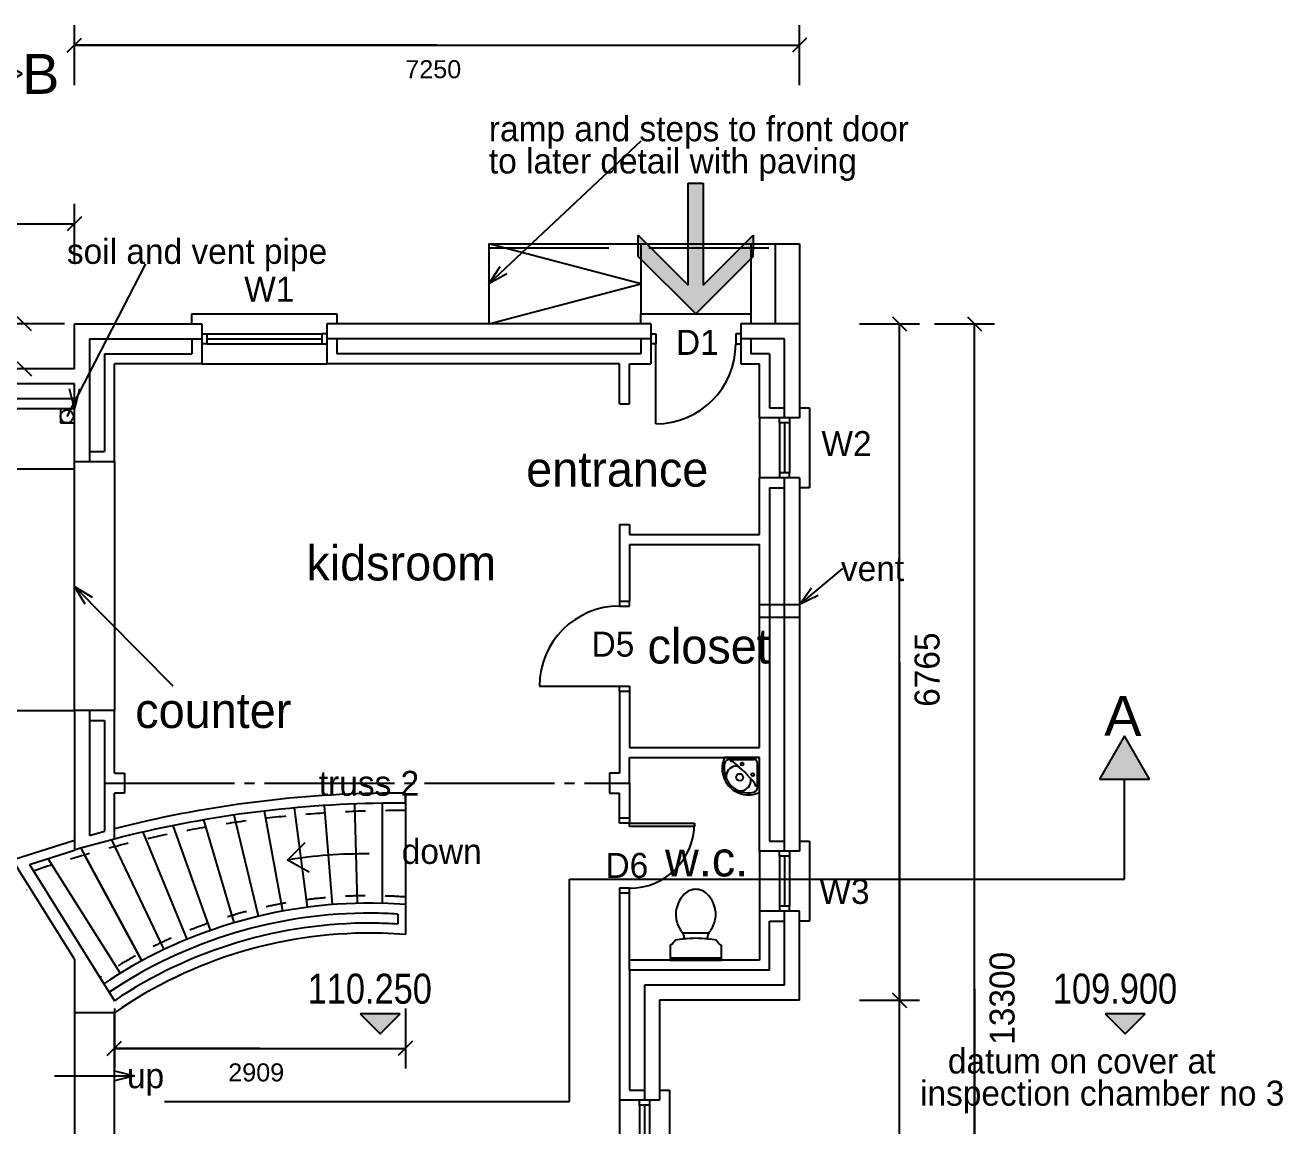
# Model space of a CAD drawing. Header units: millimetres. Extents: x -18572 to 19206, y -8076 to 11578.
# Drawn here: x 860 to 13435, y 570 to 11578 of the extents above; entities that cross this region are included whole.
import ezdxf

# ---------------------------------------------------------------- set-up
doc = ezdxf.new("R2010")
doc.units = ezdxf.units.MM
for name, pattern in [('BORDER', [16, 13, -1, 1, -1]), ('DASHDOT', [16, 12, -4]), ('DOT', [16, 4, -4, 4, -4]), ('HIDDEN', [16, 2, -2, 2, -2, 2, -2, 2, -2])]:
    doc.linetypes.add(name, pattern=pattern)
for name, color, linetype, true_color in [('00_-_ELEVATIONS', 7, 'Continuous', 0xffffff), ('1', 7, 'Continuous', 0xffffff), ('NEW_GF', 7, 'Continuous', 0xffffff), ('NEW_LGF', 7, 'Continuous', 0xffffff)]:
    doc.layers.add(name, color=color, linetype=linetype, true_color=true_color)
doc.layers.add('Dimensions', color=7, linetype='Continuous')
doc.layers.add('Text', color=7, linetype='Continuous')
doc.styles.add('ARIAL', font='ARIAL.TTF', dxfattribs={"height": 0.2})
doc.styles.add('ARIALN', font='ARIALN.TTF', dxfattribs={"height": 0.2})

# ---------------------------------------------------------------- blocks, each defined once
blk = doc.blocks.new('7AE7B406')
at = {"layer": '00_-_ELEVATIONS', "linetype": 'HIDDEN', "ltscale": 100}
blk.add_hatch(color=15, dxfattribs=at).paths.add_polyline_path([(781, 200), (1181, 200), (981, 0)])
at = {"layer": '00_-_ELEVATIONS', "color": 2, "linetype": 'Continuous', "ltscale": 100}
for p, q in [((781, 200), (981, 0)), ((1181, 200), (781, 200)), ((981, 0), (1181, 200))]:
    blk.add_line(p, q, dxfattribs=at)
at = {"layer": '00_-_ELEVATIONS', "color": 15, "linetype": 'HIDDEN', "ltscale": 100, "style": 'ARIALN'}
blk.add_text('110.250', height=300, rotation=359.9494, dxfattribs=at).set_placement((257, 301))
blk = doc.blocks.new('0655C5DF')
at = {"layer": 'NEW_LGF', "color": 9, "linetype": 'Continuous', "ltscale": 100}
for s, p in [('W1', (6926, 14136)), ('D1', (11243, 13604)), ('W2', (12697, 12591)), ('D5', (10399, 10586)), ('D4', (96, 9531)), ('D6', (10538, 8373)), ('W3', (12677, 8113)), ('D2', (1585, 6506)), ('D7', (3363, 5607)), ('W4', (11328, 5538)), ('W16', (3190, 2893)), ('W5', (11277, 2357)), ('W6', (9686, 127)), ('W7', (6177, 109))]:
    blk.add_text(s, height=250, dxfattribs=at).set_placement(p)
blk = doc.blocks.new('7E369FEB')
at = {"layer": 'NEW_GF', "color": 2, "linetype": 'Continuous', "ltscale": 100}
for p, q in [((0, 400), (0, 500)), ((0, 500), (1450, 500)), ((1450, 500), (1450, 400)), ((100, 300), (150, 300)), ((150, 300), (150, 200)), ((1350, 300), (1300, 300)), ((1300, 300), (1300, 200)), ((150, 200), (100, 200)), ((150, 250), (1300, 250)), ((1300, 200), (1350, 200)), ((100, 0), (1350, 0))]:
    blk.add_line(p, q, dxfattribs=at)
at = {"layer": 'NEW_GF', "color": 1, "linetype": 'Continuous', "ltscale": 100}
for p, q in [((150, 300), (1300, 300)), ((150, 200), (1300, 200))]:
    blk.add_line(p, q, dxfattribs=at)
blk = doc.blocks.new('7C2EE803')
at = {"layer": 'NEW_GF', "color": 2, "linetype": 'Continuous', "ltscale": 100}
for p, q in [((0, 1000), (0, 1100)), ((0, 1100), (1100, 1100)), ((1100, 1100), (1100, 1000)), ((100, 900), (150, 900)), ((150, 900), (150, 800)), ((1000, 900), (950, 900)), ((950, 900), (950, 800)), ((150, 800), (100, 800)), ((950, 800), (1000, 800))]:
    blk.add_line(p, q, dxfattribs=at)
at = {"layer": 'NEW_GF', "color": 4, "linetype": 'Continuous', "ltscale": 100}
blk.add_line((150, 0), (150, 800), dxfattribs=at)
at = {"layer": 'NEW_GF', "color": 2, "linetype": 'Continuous', "ltscale": 100}
blk.add_arc((150, 800), 800, 270, 0, dxfattribs=at)
blk.add_arc((150, 800), 800, 270, 0, dxfattribs=at)
blk = doc.blocks.new('054EFEA0')
at = {"layer": 'NEW_GF', "color": 9, "linetype": 'BORDER', "ltscale": 100}
for p, q in [((0, 4396), (5250, 4396)), ((0, 0), (5250, 0))]:
    blk.add_line(p, q, dxfattribs=at)
blk = doc.blocks.new('3F1EC493')
at = {"layer": 'NEW_GF', "color": 2, "linetype": 'Continuous', "ltscale": 100}
for p, q in [((400, 1100), (500, 1100)), ((500, 1100), (500, 0)), ((0, 1000), (0, 100)), ((200, 950), (200, 1000)), ((300, 950), (200, 950)), ((250, 950), (250, 150)), ((300, 1000), (300, 950)), ((300, 150), (200, 150)), ((200, 150), (200, 100)), ((300, 100), (300, 150)), ((500, 0), (400, 0))]:
    blk.add_line(p, q, dxfattribs=at)
at = {"layer": 'NEW_GF', "color": 1, "linetype": 'Continuous', "ltscale": 100}
for p, q in [((200, 950), (200, 150)), ((300, 950), (300, 150))]:
    blk.add_line(p, q, dxfattribs=at)
blk = doc.blocks.new('BE2061C4')
at = {"layer": 'NEW_GF', "color": 2, "linetype": 'Continuous', "ltscale": 100}
for p, q in [((0, 600), (0, 0)), ((2400, 0), (2400, 600)), ((0, 0), (4200, 0))]:
    blk.add_line(p, q, dxfattribs=at)
blk = doc.blocks.new('BFBE11B0')
at = {"layer": 'NEW_GF', "color": 2, "linetype": 'Continuous', "ltscale": 100}
for p, q in [((0, 0), (0, 2491)), ((400, 2491), (400, 0))]:
    blk.add_line(p, q, dxfattribs=at)
blk = doc.blocks.new('C8006167')
at = {"layer": 'NEW_GF', "color": 2, "linetype": 'Continuous', "ltscale": 100}
for p, q in [((14085, 15300), (14085, 15900)), ((7725, 15700), (14085, 15700)), ((10905, 15700), (14085, 15700)), ((13985, 14700), (13385, 14700)), ((21935, 14700), (22535, 14700)), ((22335, 7935), (22335, 14700)), ((22335, 11318), (22335, 14700)), ((22685, 14700), (23285, 14700)), ((23085, 1400), (23085, 14700)), ((23085, 8050), (23085, 14700)), ((13985, 14250), (13385, 14250)), ((22335, 11318), (22335, 7935)), ((23085, 8050), (23085, 1400)), ((21935, 7935), (22535, 7935)), ((21935, 7935), (22535, 7935)), ((22335, 1400), (22335, 7935)), ((22335, 4668), (22335, 7935))]:
    blk.add_line(p, q, dxfattribs=at)
at = {"layer": 'NEW_GF', "color": 4, "linetype": 'Continuous', "ltscale": 100}
for p, q in [((14156, 15771), (14014, 15629)), ((13656, 14629), (13514, 14771)), ((22264, 14771), (22406, 14629)), ((23014, 14771), (23156, 14629)), ((13514, 14321), (13656, 14179)), ((22264, 8006), (22406, 7864)), ((22406, 7864), (22264, 8006))]:
    blk.add_line(p, q, dxfattribs=at)
at = {"layer": 'NEW_GF', "color": 3, "linetype": 'Continuous', "ltscale": 100}
for s, p in [('6765', (22735, 10870)), ('13300', (23485, 7490))]:
    blk.add_text(s, height=250, rotation=90, dxfattribs=at).set_placement(p)
blk = doc.blocks.new('ANGLO2')
at = {"layer": 'NEW_GF', "color": 1, "linetype": 'Continuous', "ltscale": 100}
for p, q in [((1, 286), (0, 263)), ((0, 263), (1, 240)), ((4, 309), (1, 286)), ((9, 331), (4, 309)), ((16, 353), (9, 331)), ((24, 374), (16, 353)), ((374, 374), (24, 374)), ((74, 354), (314, 354)), ((354, 74), (354, 314)), ((374, 24), (374, 374)), ((1, 240), (4, 217)), ((4, 217), (9, 195)), ((9, 195), (16, 173)), ((16, 173), (25, 152)), ((25, 152), (35, 132)), ((35, 132), (48, 112)), ((48, 112), (62, 94)), ((62, 94), (77, 77)), ((77, 77), (94, 62)), ((94, 62), (112, 48)), ((112, 48), (132, 35)), ((132, 35), (152, 25)), ((152, 25), (173, 16)), ((173, 16), (195, 9)), ((195, 9), (217, 4)), ((217, 4), (240, 1)), ((240, 1), (263, 0)), ((263, 0), (286, 1)), ((286, 1), (309, 4)), ((309, 4), (331, 9)), ((331, 9), (353, 16)), ((353, 16), (374, 24))]:
    blk.add_line(p, q, dxfattribs=at)
for centre, radius in [((201, 307), 15), ((176, 176), 35), ((307, 201), 15)]:
    blk.add_circle(centre, radius, dxfattribs=at)
for centre, radius, start, end in [((264, 264), 244, 167.9472, 282.0555), ((264, 264), 244, 167.9472, 282.0555), ((74, 304), 50, 90, 167.9538), ((74, 304), 50, 90, 167.9538), ((146, 181), 107, 95.951, 187.3592), ((146, 181), 107, 95.951, 187.3592), ((89, 295), 40, 51.1547, 100.6711), ((89, 295), 40, 51.1547, 100.6711), ((-770, -770), 1408, 38.8646, 51.1373), ((-770, -770), 1408, 38.8646, 51.1373), ((140, 238), 50, 47.9117, 95.962), ((140, 238), 50, 47.9117, 95.962), ((201, 307), 15, 0, 0), ((314, 314), 40, 0, 90), ((314, 314), 40, 0, 90), ((176, 176), 35, 0, 0), ((181, 146), 107, 262.6408, 354.0636), ((181, 146), 107, 262.6408, 354.0636), ((238, 140), 50, 354.0379, 42.0882), ((238, 140), 50, 354.0379, 42.0882), ((307, 201), 15, 0, 0), ((304, 74), 50, 282.0462, 0), ((304, 74), 50, 282.0462, 0), ((295, 89), 40, 349.329, 38.9102), ((295, 89), 40, 349.329, 38.9102)]:
    blk.add_arc(centre, radius, start, end, dxfattribs=at)
blk = doc.blocks.new('A5B7D9DA')
at = {"layer": 'NEW_GF', "linetype": 'Continuous', "ltscale": 100}
blk.add_hatch(color=8, dxfattribs=at).paths.add_polyline_path([(500, 287), (500, 1306), (650, 1306), (650, 287), (1150, 787), (1150, 575), (575, 0), (0, 575), (0, 787)])
at = {"layer": 'NEW_GF', "color": 2, "linetype": 'Continuous', "ltscale": 100}
for p, q in [((500, 287), (500, 1306)), ((500, 1306), (650, 1306)), ((650, 1306), (650, 287)), ((0, 575), (0, 787)), ((0, 787), (500, 287)), ((650, 287), (1150, 787)), ((1150, 787), (1150, 700)), ((575, 0), (0, 575)), ((1150, 575), (575, 0))]:
    blk.add_line(p, q, dxfattribs=at)
blk = doc.blocks.new('15230a2t')
at = {"layer": 'NEW_GF', "color": 1, "linetype": 'Continuous', "ltscale": 100}
for p, q in [((117, 631), (105, 614)), ((131, 649), (117, 631)), ((146, 665), (131, 649)), ((156, 673), (146, 665)), ((168, 682), (156, 673)), ((181, 691), (168, 682)), ((197, 698), (181, 691)), ((211, 703), (197, 698)), ((227, 707), (211, 703)), ((241, 709), (227, 707)), ((257, 710), (241, 709)), ((273, 709), (257, 710)), ((289, 707), (273, 709)), ((304, 703), (289, 707)), ((319, 698), (304, 703)), ((332, 692), (319, 698)), ((345, 684), (332, 692)), ((358, 674), (345, 684)), ((370, 663), (358, 674)), ((385, 648), (370, 663)), ((398, 631), (385, 648)), ((411, 613), (398, 631)), ((62, 506), (59, 492)), ((64, 519), (62, 506)), ((70, 539), (64, 519)), ((77, 559), (70, 539)), ((85, 578), (77, 559)), ((94, 597), (85, 578)), ((105, 614), (94, 597)), ((421, 597), (411, 613)), ((430, 578), (421, 597)), ((439, 559), (430, 578)), ((445, 539), (439, 559)), ((451, 519), (445, 539)), ((453, 507), (451, 519)), ((456, 492), (453, 507)), ((59, 492), (58, 478)), ((58, 478), (58, 465)), ((58, 465), (58, 452)), ((58, 452), (59, 437)), ((59, 437), (60, 424)), ((60, 424), (62, 410)), ((62, 410), (66, 394)), ((66, 394), (71, 376)), ((439, 362), (445, 378)), ((445, 378), (449, 393)), ((449, 393), (453, 410)), ((453, 410), (455, 424)), ((455, 424), (457, 438)), ((457, 480), (456, 492)), ((457, 466), (457, 480)), ((457, 452), (457, 466)), ((457, 438), (457, 452)), ((71, 376), (76, 361)), ((76, 361), (83, 345)), ((83, 345), (91, 329)), ((91, 329), (99, 314)), ((99, 314), (109, 298)), ((109, 298), (119, 285)), ((119, 285), (126, 275)), ((126, 275), (131, 264)), ((387, 270), (128, 270)), ((131, 264), (135, 252)), ((135, 252), (137, 242)), ((378, 241), (381, 254)), ((381, 254), (384, 265)), ((384, 265), (390, 276)), ((390, 276), (396, 285)), ((396, 285), (407, 300)), ((407, 300), (416, 314)), ((416, 314), (424, 329)), ((424, 329), (432, 344)), ((432, 344), (439, 362)), ((1, 150), (0, 148)), ((0, 148), (0, 147)), ((0, 147), (0, 5)), ((3, 151), (1, 150)), ((14, 157), (3, 151)), ((25, 165), (14, 157)), ((33, 174), (25, 165)), ((41, 185), (33, 174)), ((47, 197), (41, 185)), ((49, 200), (47, 199)), ((47, 199), (47, 197)), ((50, 200), (49, 200)), ((118, 211), (50, 200)), ((138, 213), (118, 211)), ((137, 242), (138, 230)), ((138, 230), (138, 213)), ((378, 229), (378, 241)), ((378, 213), (378, 229)), ((423, 207), (378, 213)), ((465, 200), (423, 207)), ((466, 200), (465, 200)), ((467, 199), (466, 200)), ((468, 197), (467, 199)), ((474, 185), (468, 197)), ((482, 174), (474, 185)), ((490, 165), (482, 174)), ((500, 157), (490, 165)), ((513, 151), (500, 157)), ((514, 150), (513, 151)), ((515, 149), (514, 150)), ((515, 146), (515, 149)), ((515, 5), (515, 146)), ((0, 5), (0, 5)), ((0, 5), (0, 4)), ((0, 4), (0, 4)), ((0, 4), (0, 3)), ((0, 3), (0, 3)), ((0, 3), (1, 3)), ((1, 3), (1, 2)), ((1, 2), (1, 2)), ((1, 2), (1, 1)), ((1, 1), (2, 1)), ((2, 1), (2, 1)), ((2, 1), (3, 1)), ((3, 1), (3, 0)), ((3, 0), (3, 0)), ((3, 0), (4, 0)), ((4, 0), (4, 0)), ((4, 0), (5, 0)), ((5, 0), (5, 0)), ((5, 0), (510, 0)), ((506, 20), (8, 20)), ((510, 0), (510, 0)), ((510, 0), (511, 0)), ((511, 0), (511, 0)), ((511, 0), (512, 0)), ((512, 0), (512, 1)), ((512, 1), (513, 1)), ((512, 0), (512, 0)), ((513, 1), (513, 1)), ((513, 1), (514, 1)), ((514, 2), (514, 3)), ((514, 3), (515, 3)), ((514, 1), (514, 2)), ((514, 2), (514, 2)), ((515, 4), (515, 5)), ((515, 5), (515, 5)), ((515, 3), (515, 4)), ((515, 4), (515, 4)), ((515, 3), (515, 3))]:
    blk.add_line(p, q, dxfattribs=at)
blk.add_arc((258, -879), 1099, 83.7323, 96.2677, dxfattribs=at)
blk.add_arc((258, -879), 1099, 83.7323, 96.2677, dxfattribs=at)
blk = doc.blocks.new('2257FD49')
at = {"layer": '00_-_ELEVATIONS', "linetype": 'Continuous', "ltscale": 100}
blk.add_hatch(color=15, dxfattribs=at).paths.add_polyline_path([(781, 200), (1181, 200), (981, 0)])
at = {"layer": '00_-_ELEVATIONS', "color": 2, "linetype": 'Continuous', "ltscale": 100}
for p, q in [((781, 200), (981, 0)), ((1181, 200), (781, 200)), ((981, 0), (1181, 200))]:
    blk.add_line(p, q, dxfattribs=at)
at = {"layer": '00_-_ELEVATIONS', "color": 15, "linetype": 'Continuous', "ltscale": 100, "style": 'ARIALN'}
blk.add_text('109.900', height=300, rotation=359.9494, dxfattribs=at).set_placement((257, 301))
blk = doc.blocks.new('3153BFF7')
at = {"layer": 'NEW_GF', "linetype": 'Continuous', "ltscale": 100}
for points in [[(5737, 18426), (5737, 18926), (6170, 18676)], [(1000, 126), (1000, 626), (1433, 376)]]:
    blk.add_hatch(color=15, dxfattribs=at).paths.add_polyline_path(points)
at = {"layer": 'NEW_GF', "color": 1, "linetype": 'Continuous', "ltscale": 100}
for p, q in [((6170, 18676), (5737, 18926)), ((5737, 18926), (5737, 18426)), ((4737, 16226), (4737, 18676)), ((4737, 18676), (5737, 18676)), ((5737, 18426), (6170, 18676)), ((0, 376), (0, 2826)), ((1433, 376), (1000, 626)), ((1000, 626), (1000, 126)), ((0, 376), (1000, 376)), ((1000, 126), (1433, 376))]:
    blk.add_line(p, q, dxfattribs=at)
at = {"layer": 'NEW_GF', "color": 15, "linetype": 'Continuous', "ltscale": 100, "style": 'ARIAL'}
for p in [(6170, 18476), (1433, 176)]:
    blk.add_text('B', height=400, rotation=359.9494, dxfattribs=at).set_placement(p)
blk = doc.blocks.new('3F5427AB')
at = {"layer": 'NEW_GF', "color": 2, "linetype": 'Continuous', "ltscale": 100}
for p, q in [((400, 800), (500, 800)), ((500, 800), (500, 0)), ((0, 700), (0, 100)), ((200, 650), (200, 700)), ((300, 650), (200, 650)), ((250, 650), (250, 150)), ((300, 700), (300, 650)), ((300, 150), (200, 150)), ((200, 150), (200, 100)), ((300, 100), (300, 150)), ((500, 0), (400, 0))]:
    blk.add_line(p, q, dxfattribs=at)
at = {"layer": 'NEW_GF', "color": 1, "linetype": 'Continuous', "ltscale": 100}
for p, q in [((200, 650), (200, 150)), ((300, 650), (300, 150))]:
    blk.add_line(p, q, dxfattribs=at)
blk = doc.blocks.new('2E2B626B')
at = {"layer": 'NEW_GF', "color": 2, "linetype": 'Continuous', "ltscale": 100}
for p, q in [((800, 900), (800, 850)), ((900, 850), (900, 900)), ((800, 850), (900, 850)), ((800, 0), (800, 50)), ((800, 50), (900, 50)), ((900, 50), (900, 0))]:
    blk.add_line(p, q, dxfattribs=at)
at = {"layer": 'NEW_GF', "color": 4, "linetype": 'Continuous', "ltscale": 100}
blk.add_line((0, 50), (800, 50), dxfattribs=at)
at = {"layer": 'NEW_GF', "color": 2, "linetype": 'Continuous', "ltscale": 100}
blk.add_arc((800, 50), 800, 90, 180, dxfattribs=at)
blk.add_arc((800, 50), 800, 90, 180, dxfattribs=at)
blk = doc.blocks.new('1263FEBB')
at = {"layer": 'NEW_GF', "color": 3, "linetype": 'Continuous', "ltscale": 100}
blk.add_arc((760, -4682), 4743, 89.3012, 99.2228, dxfattribs=at)
blk.add_arc((760, -4682), 4743, 89.3012, 99.2228, dxfattribs=at)
blk = doc.blocks.new('316456DA')
at = {"layer": 'NEW_GF', "linetype": 'Continuous', "ltscale": 100}
blk.add_hatch(color=15, dxfattribs=at).paths.add_polyline_path([(26358, 3225), (26108, 3657), (25858, 3224)])
at = {"layer": 'NEW_GF', "color": 1, "linetype": 'Continuous', "ltscale": 100}
for p, q in [((26108, 3657), (25858, 3224)), ((26358, 3225), (26108, 3657)), ((25858, 3224), (26358, 3225)), ((26108, 2225), (26108, 3225)), ((20558, 0), (20558, 2225)), ((20558, 2225), (26108, 2225)), ((16508, 0), (20558, 0))]:
    blk.add_line(p, q, dxfattribs=at)
at = {"layer": 'NEW_GF', "color": 15, "linetype": 'Continuous', "ltscale": 100, "style": 'ARIAL'}
blk.add_text('A', height=400, rotation=359.9494, dxfattribs=at).set_placement((25904, 3658))
blk = doc.blocks.new('AC6BF8D2')
at = {"layer": 'NEW_GF', "color": 2, "linetype": 'Continuous', "ltscale": 100}
for p, q in [((400, 800), (500, 800)), ((500, 800), (500, 0)), ((0, 700), (0, 100)), ((200, 650), (200, 700)), ((300, 650), (200, 650)), ((250, 650), (250, 150)), ((300, 700), (300, 650)), ((300, 150), (200, 150)), ((200, 150), (200, 100)), ((300, 100), (300, 150)), ((500, 0), (400, 0))]:
    blk.add_line(p, q, dxfattribs=at)
at = {"layer": 'NEW_GF', "color": 1, "linetype": 'Continuous', "ltscale": 100}
for p, q in [((200, 650), (200, 150)), ((300, 650), (300, 150))]:
    blk.add_line(p, q, dxfattribs=at)
blk = doc.blocks.new('D232D478')
at = {"layer": 'NEW_GF', "color": 3, "linetype": 'Continuous', "ltscale": 100}
for p, q in [((0, 121), (177, 297)), ((219, 0), (0, 121))]:
    blk.add_line(p, q, dxfattribs=at)
blk = doc.blocks.new('BC88C677')
at = {"layer": 'NEW_GF', "color": 1, "linetype": 'Continuous', "ltscale": 100}
for p, q in [((2083, 2275), (1899, 3274)), ((2330, 2314), (2201, 3306)), ((2579, 2340), (2502, 3330)), ((2829, 2352), (2804, 3345)), ((3079, 2352), (3079, 3353)), ((1597, 2159), (1294, 3186)), ((1839, 2223), (1597, 3235)), ((683, 3063), (1125, 1992)), ((1359, 2082), (989, 3129)), ((897, 1891), (375, 2988)), ((674, 1777), (100, 2838))]:
    blk.add_line(p, q, dxfattribs=at)
at = {"layer": 'NEW_GF', "color": 2, "linetype": 'Continuous', "ltscale": 100}
for p, q in [((400, 1257), (0, 1257)), ((0, 1257), (0, 0)), ((400, 0), (400, 1257))]:
    blk.add_line(p, q, dxfattribs=at)
for centre, radius, start, end in [((3241, -8055), 11509, 90.8155, 104.2913), ((3241, -8055), 11509, 90.8155, 104.2913), ((3241, -8055), 11409, 90.8145, 104.4192), ((3241, -8055), 11409, 90.8145, 104.4192), ((2950, -2427), 4780, 88.4517, 122.9431), ((2950, -2427), 4780, 88.4517, 122.9431), ((2950, -2427), 4680, 89.643, 123.7884), ((2950, -2427), 4680, 89.643, 123.7884), ((2951, -2426), 4580, 89.6503, 123.8416), ((2951, -2426), 4580, 89.6503, 123.8416), ((2951, -2426), 4480, 88.348, 124.7035), ((2951, -2426), 4480, 88.348, 124.7035)]:
    blk.add_arc(centre, radius, start, end, dxfattribs=at)
blk = doc.blocks.new('11818E23')
at = {"layer": 'NEW_LGF', "color": 2, "linetype": 'Continuous', "ltscale": 100}
for p, q in [((0, 100), (200, 50)), ((200, 50), (0, 0))]:
    blk.add_line(p, q, dxfattribs=at)
blk = doc.blocks.new('21F32D17')
at = {"layer": '1', "color": 2, "linetype": 'Continuous', "ltscale": 100}
for p, q in [((0, 3897), (600, 3897)), ((0, 3356), (0, 2410)), ((0, 2410), (600, 2600)), ((0, 2410), (0, 2410)), ((0, 2370), (0, 2410)), ((150, 2356), (600, 2500)), ((600, 1409), (0, 2370)), ((150, 2356), (1000, 994)), ((120, 2103), (121, 2101)), ((600, 1409), (600, 873))]:
    blk.add_line(p, q, dxfattribs=at)
at = {"layer": '1', "color": 4, "linetype": 'Continuous', "ltscale": 100}
for p, q in [((6150, 3169), (6150, 2819)), ((6050, 2819), (6050, 3069)), ((6150, 2819), (6050, 2819)), ((6150, 2069), (6050, 2069)), ((6050, 2069), (6050, 0)), ((6150, 1299), (6150, 2069))]:
    blk.add_line(p, q, dxfattribs=at)
at = {"layer": '1', "color": 1, "linetype": 'Continuous', "ltscale": 100}
for p, q in [((665, 2519), (1274, 1394)), ((334, 2418), (1057, 1269))]:
    blk.add_line(p, q, dxfattribs=at)
at = {"layer": '1', "color": 2, "linetype": 'Continuous', "ltscale": 100}
blk.add_arc((3550, -2810), 4780, 121.4259, 123.7504, dxfattribs=at)
blk.add_arc((3550, -2810), 4780, 121.4259, 123.7504, dxfattribs=at)
blk = doc.blocks.new('4294FA8E')
at = {"layer": '1', "color": 2, "linetype": 'Continuous', "ltscale": 100}
for p, q in [((0, 730), (0, 130)), ((2909, 730), (2909, 130)), ((1454, 330), (0, 330)), ((0, 330), (2909, 330)), ((1454, 330), (2909, 330))]:
    blk.add_line(p, q, dxfattribs=at)
at = {"layer": '1', "color": 4, "linetype": 'Continuous', "ltscale": 100}
for p, q in [((-71, 259), (71, 401)), ((2979, 401), (2838, 259))]:
    blk.add_line(p, q, dxfattribs=at)
at = {"layer": '1', "color": 3, "linetype": 'Continuous', "ltscale": 100, "style": 'ARIAL'}
blk.add_text('2909', height=180, dxfattribs=at).set_placement((1138, 0))
blk = doc.blocks.new('769D7A17')
at = {"layer": '1', "color": 3, "linetype": 'Continuous', "ltscale": 100}
for p, q in [((0, 700), (0, 750)), ((100, 700), (0, 700)), ((100, 750), (100, 700)), ((100, 50), (0, 50)), ((0, 50), (0, 0)), ((100, 0), (100, 50))]:
    blk.add_line(p, q, dxfattribs=at)
at = {"layer": '1', "color": 2, "linetype": 'Continuous', "ltscale": 100}
for p, q in [((100, 700), (750, 700)), ((100, 668), (100, 700)), ((750, 668), (100, 668)), ((750, 700), (750, 668))]:
    blk.add_line(p, q, dxfattribs=at)
at = {"layer": '1', "color": 1, "linetype": 'Continuous', "ltscale": 100}
blk.add_arc((100, 700), 650, 270, 0, dxfattribs=at)
blk.add_arc((100, 700), 650, 270, 0, dxfattribs=at)
blk = doc.blocks.new('449DE079')
at = {"layer": 'NEW_GF', "color": 2, "linetype": 'Continuous', "ltscale": 100}
for p, q in [((106, 0), (0, 177)), ((0, 177), (176, 71))]:
    blk.add_line(p, q, dxfattribs=at)
blk = doc.blocks.new('DD758A8F')
at = {"layer": 'NEW_GF', "color": 2, "linetype": 'Continuous', "ltscale": 100}
for p, q in [((50, 0), (0, 200)), ((100, 200), (50, 0))]:
    blk.add_line(p, q, dxfattribs=at)
blk = doc.blocks.new('CE4133EA')
at = {"layer": 'NEW_GF', "color": 2, "linetype": 'Continuous', "ltscale": 100}
for p, q in [((0, 0), (112, 173)), ((180, 100), (0, 0))]:
    blk.add_line(p, q, dxfattribs=at)
blk = doc.blocks.new('431995AD')
at = {"layer": 'NEW_GF', "color": 2, "linetype": 'Continuous', "ltscale": 100}
for p, q in [((0, 0), (121, 167)), ((185, 90), (0, 0))]:
    blk.add_line(p, q, dxfattribs=at)
blk = doc.blocks.new('769D7A1700000')
at = {"layer": '1', "color": 3, "linetype": 'Continuous', "ltscale": 100}
for p, q in [((0, 700), (0, 750)), ((100, 700), (0, 700)), ((100, 750), (100, 700)), ((100, 50), (0, 50)), ((0, 50), (0, 0)), ((100, 0), (100, 50))]:
    blk.add_line(p, q, dxfattribs=at)
at = {"layer": '1', "color": 2, "linetype": 'Continuous', "ltscale": 100}
for p, q in [((100, 700), (750, 700)), ((100, 668), (100, 700)), ((750, 668), (100, 668)), ((750, 700), (750, 668))]:
    blk.add_line(p, q, dxfattribs=at)
at = {"layer": '1', "color": 1, "linetype": 'Continuous', "ltscale": 100}
blk.add_arc((100, 700), 650, 270, 0, dxfattribs=at)
blk.add_arc((100, 700), 650, 270, 0, dxfattribs=at)
blk = doc.blocks.new('ANGLO200001')
at = {"layer": 'NEW_GF', "color": 1, "linetype": 'Continuous', "ltscale": 100}
for p, q in [((1, 286), (0, 263)), ((0, 263), (1, 240)), ((4, 309), (1, 286)), ((9, 331), (4, 309)), ((16, 353), (9, 331)), ((24, 374), (16, 353)), ((374, 374), (24, 374)), ((74, 354), (314, 354)), ((354, 74), (354, 314)), ((374, 24), (374, 374)), ((1, 240), (4, 217)), ((4, 217), (9, 195)), ((9, 195), (16, 173)), ((16, 173), (25, 152)), ((25, 152), (35, 132)), ((35, 132), (48, 112)), ((48, 112), (62, 94)), ((62, 94), (77, 77)), ((77, 77), (94, 62)), ((94, 62), (112, 48)), ((112, 48), (132, 35)), ((132, 35), (152, 25)), ((152, 25), (173, 16)), ((173, 16), (195, 9)), ((195, 9), (217, 4)), ((217, 4), (240, 1)), ((240, 1), (263, 0)), ((263, 0), (286, 1)), ((286, 1), (309, 4)), ((309, 4), (331, 9)), ((331, 9), (353, 16)), ((353, 16), (374, 24))]:
    blk.add_line(p, q, dxfattribs=at)
for centre, radius in [((201, 307), 15), ((176, 176), 35), ((307, 201), 15)]:
    blk.add_circle(centre, radius, dxfattribs=at)
for centre, radius, start, end in [((264, 264), 244, 167.9472, 282.0555), ((264, 264), 244, 167.9472, 282.0555), ((74, 304), 50, 90, 167.9538), ((74, 304), 50, 90, 167.9538), ((146, 181), 107, 95.951, 187.3592), ((146, 181), 107, 95.951, 187.3592), ((89, 295), 40, 51.1547, 100.6711), ((89, 295), 40, 51.1547, 100.6711), ((-770, -770), 1408, 38.8646, 51.1373), ((-770, -770), 1408, 38.8646, 51.1373), ((140, 238), 50, 47.9117, 95.962), ((140, 238), 50, 47.9117, 95.962), ((201, 307), 15, 0, 0), ((314, 314), 40, 0, 90), ((314, 314), 40, 0, 90), ((176, 176), 35, 0, 0), ((181, 146), 107, 262.6408, 354.0636), ((181, 146), 107, 262.6408, 354.0636), ((238, 140), 50, 354.0379, 42.0882), ((238, 140), 50, 354.0379, 42.0882), ((307, 201), 15, 0, 0), ((304, 74), 50, 282.0462, 0), ((304, 74), 50, 282.0462, 0), ((295, 89), 40, 349.329, 38.9102), ((295, 89), 40, 349.329, 38.9102)]:
    blk.add_arc(centre, radius, start, end, dxfattribs=at)
blk = doc.blocks.new('15230a2t00002')
at = {"layer": 'NEW_GF', "color": 1, "linetype": 'Continuous', "ltscale": 100}
for p, q in [((117, 631), (105, 614)), ((131, 649), (117, 631)), ((146, 665), (131, 649)), ((156, 673), (146, 665)), ((168, 682), (156, 673)), ((181, 691), (168, 682)), ((197, 698), (181, 691)), ((211, 703), (197, 698)), ((227, 707), (211, 703)), ((241, 709), (227, 707)), ((257, 710), (241, 709)), ((273, 709), (257, 710)), ((289, 707), (273, 709)), ((304, 703), (289, 707)), ((319, 698), (304, 703)), ((332, 692), (319, 698)), ((345, 684), (332, 692)), ((358, 674), (345, 684)), ((370, 663), (358, 674)), ((385, 648), (370, 663)), ((398, 631), (385, 648)), ((411, 613), (398, 631)), ((62, 506), (59, 492)), ((64, 519), (62, 506)), ((70, 539), (64, 519)), ((77, 559), (70, 539)), ((85, 578), (77, 559)), ((94, 597), (85, 578)), ((105, 614), (94, 597)), ((421, 597), (411, 613)), ((430, 578), (421, 597)), ((439, 559), (430, 578)), ((445, 539), (439, 559)), ((451, 519), (445, 539)), ((453, 507), (451, 519)), ((456, 492), (453, 507)), ((59, 492), (58, 478)), ((58, 478), (58, 465)), ((58, 465), (58, 452)), ((58, 452), (59, 437)), ((59, 437), (60, 424)), ((60, 424), (62, 410)), ((62, 410), (66, 394)), ((66, 394), (71, 376)), ((439, 362), (445, 378)), ((445, 378), (449, 393)), ((449, 393), (453, 410)), ((453, 410), (455, 424)), ((455, 424), (457, 438)), ((457, 480), (456, 492)), ((457, 466), (457, 480)), ((457, 452), (457, 466)), ((457, 438), (457, 452)), ((71, 376), (76, 361)), ((76, 361), (83, 345)), ((83, 345), (91, 329)), ((91, 329), (99, 314)), ((99, 314), (109, 298)), ((109, 298), (119, 285)), ((119, 285), (126, 275)), ((126, 275), (131, 264)), ((387, 270), (128, 270)), ((131, 264), (135, 252)), ((135, 252), (137, 242)), ((378, 241), (381, 254)), ((381, 254), (384, 265)), ((384, 265), (390, 276)), ((390, 276), (396, 285)), ((396, 285), (407, 300)), ((407, 300), (416, 314)), ((416, 314), (424, 329)), ((424, 329), (432, 344)), ((432, 344), (439, 362)), ((1, 150), (0, 148)), ((0, 148), (0, 147)), ((0, 147), (0, 5)), ((3, 151), (1, 150)), ((14, 157), (3, 151)), ((25, 165), (14, 157)), ((33, 174), (25, 165)), ((41, 185), (33, 174)), ((47, 197), (41, 185)), ((49, 200), (47, 199)), ((47, 199), (47, 197)), ((50, 200), (49, 200)), ((118, 211), (50, 200)), ((138, 213), (118, 211)), ((137, 242), (138, 230)), ((138, 230), (138, 213)), ((378, 229), (378, 241)), ((378, 213), (378, 229)), ((423, 207), (378, 213)), ((465, 200), (423, 207)), ((466, 200), (465, 200)), ((467, 199), (466, 200)), ((468, 197), (467, 199)), ((474, 185), (468, 197)), ((482, 174), (474, 185)), ((490, 165), (482, 174)), ((500, 157), (490, 165)), ((513, 151), (500, 157)), ((514, 150), (513, 151)), ((515, 149), (514, 150)), ((515, 146), (515, 149)), ((515, 5), (515, 146)), ((0, 5), (0, 5)), ((0, 5), (0, 4)), ((0, 4), (0, 4)), ((0, 4), (0, 3)), ((0, 3), (0, 3)), ((0, 3), (1, 3)), ((1, 3), (1, 2)), ((1, 2), (1, 2)), ((1, 2), (1, 1)), ((1, 1), (2, 1)), ((2, 1), (2, 1)), ((2, 1), (3, 1)), ((3, 1), (3, 0)), ((3, 0), (3, 0)), ((3, 0), (4, 0)), ((4, 0), (4, 0)), ((4, 0), (5, 0)), ((5, 0), (5, 0)), ((5, 0), (510, 0)), ((506, 20), (8, 20)), ((510, 0), (510, 0)), ((510, 0), (511, 0)), ((511, 0), (511, 0)), ((511, 0), (512, 0)), ((512, 0), (512, 1)), ((512, 1), (513, 1)), ((512, 0), (512, 0)), ((513, 1), (513, 1)), ((513, 1), (514, 1)), ((514, 2), (514, 3)), ((514, 3), (515, 3)), ((514, 1), (514, 2)), ((514, 2), (514, 2)), ((515, 4), (515, 5)), ((515, 5), (515, 5)), ((515, 3), (515, 4)), ((515, 4), (515, 4)), ((515, 3), (515, 3))]:
    blk.add_line(p, q, dxfattribs=at)
blk.add_arc((258, -879), 1099, 83.7323, 96.2677, dxfattribs=at)
blk.add_arc((258, -879), 1099, 83.7323, 96.2677, dxfattribs=at)

msp = doc.modelspace()

# ---------------------------------------------------------------- linework, layer by layer
at = {"layer": 'NEW_GF', "color": 2, "linetype": 'Continuous', "ltscale": 100}
for p, q in [((1353, 10978), (1353, 11578)), ((8603, 10978), (8603, 11578)), ((4978, 11378), (1353, 11378)), ((1353, 11378), (8603, 11378)), ((4978, 11378), (8603, 11378)), ((1503, 8441), (2628, 8441)), ((1503, 8441), (1503, 7215)), ((2528, 8441), (2528, 8291)), ((7115, 8441), (3878, 8441)), ((3978, 8441), (3978, 8291)), ((7015, 8441), (7015, 8291)), ((8453, 8441), (8015, 8441)), ((8115, 8441), (8115, 8291)), ((8453, 7650), (8453, 8441)), ((1653, 8291), (2528, 8291)), ((1653, 8291), (1653, 7315)), ((7015, 8291), (3978, 8291)), ((8303, 8291), (8115, 8291)), ((8303, 8291), (8303, 7750)), ((1353, 7991), (-431, 7991)), ((1353, 7741), (1353, 7991)), ((1353, 7841), (-431, 7841)), ((8303, 7750), (8453, 7750)), ((1503, 7315), (1653, 7315)), ((8453, 3318), (8453, 7050)), ((8303, 6950), (8303, 3418)), ((8303, 6950), (8453, 6950)), ((1503, 4724), (1503, 3474)), ((1503, 4624), (1653, 4624)), ((1653, 4624), (1653, 3516)), ((4662, 3897), (4665, 3797)), ((4665, 3797), (4662, 3897)), ((1503, 3474), (1653, 3516)), ((8303, 3418), (8453, 3418)), ((4662, 2784), (4432, 2796)), ((4662, 2784), (4662, 2483)), ((4587, 2689), (4587, 2589)), ((4662, 2684), (4662, 2584)), ((8453, 1976), (8453, 2718)), ((8303, 2618), (8453, 2618)), ((8303, 2126), (8303, 2618)), ((4662, 2483), (4432, 2496)), ((8303, 2126), (6903, 2126)), ((6903, 2126), (6903, 927)), ((8453, 1976), (7053, 1976)), ((7053, 1976), (7053, 827)), ((6903, 927), (7053, 927))]:
    msp.add_line(p, q, dxfattribs=at)
at = {"layer": 'NEW_GF', "color": 4, "linetype": 'Continuous', "ltscale": 100}
for p, q in [((1282, 11308), (1424, 11449)), ((8674, 11449), (8532, 11308)), ((1353, 8591), (2628, 8591)), ((1353, 8141), (1353, 8591)), ((2628, 8591), (2628, 8191)), ((7115, 8591), (3878, 8591)), ((3878, 8591), (3878, 8191)), ((7115, 8591), (7115, 8191)), ((8603, 8591), (8015, 8591)), ((8015, 8591), (8015, 8191)), ((8603, 8591), (8603, 7650)), ((2628, 8191), (1753, 8191)), ((1753, 7215), (1753, 8191)), ((6803, 8191), (3878, 8191)), ((6803, 7791), (6803, 8191)), ((6903, 7791), (6903, 8191)), ((6903, 8191), (7115, 8191)), ((8015, 8191), (8203, 8191)), ((8203, 7650), (8203, 8191)), ((1353, 8141), (-5007, 8141)), ((1353, 7741), (-4599, 7741)), ((1213, 7741), (1213, 7601)), ((1353, 7215), (1353, 7741)), ((6803, 7791), (6903, 7791)), ((1213, 7601), (1353, 7601)), ((8603, 7650), (8203, 7650)), ((1353, 7215), (1753, 7215)), ((8603, 7050), (8203, 7050)), ((8203, 6484), (8203, 7050)), ((8603, 7050), (8603, 3318)), ((6803, 6584), (6903, 6584)), ((6803, 6584), (6803, 5819)), ((6903, 6584), (6903, 6484)), ((6903, 6484), (8203, 6484)), ((6903, 6384), (8203, 6384)), ((6903, 6384), (6903, 5819)), ((8203, 4355), (8203, 6384)), ((6803, 5819), (6903, 5819)), ((6803, 4919), (6903, 4919)), ((6803, 4919), (6803, 4096)), ((6903, 4919), (6903, 4355)), ((1353, 4724), (1353, 3327)), ((1753, 4724), (1353, 4724)), ((1753, 4096), (1753, 4724)), ((6903, 4355), (8203, 4355)), ((6903, 3996), (6903, 4255)), ((6903, 4255), (8203, 4255)), ((8203, 3318), (8203, 4255)), ((1753, 4096), (1853, 4096)), ((1853, 4096), (1853, 3896)), ((6803, 4096), (6703, 4096)), ((6703, 4096), (6703, 3896)), ((1753, 3438), (1753, 3896)), ((1853, 3896), (1753, 3896)), ((6703, 3896), (6803, 3896)), ((8603, 3318), (8203, 3318)), ((8603, 2718), (8203, 2718)), ((8203, 2718), (8203, 2226)), ((8603, 1826), (8603, 2718)), ((8203, 2226), (6903, 2226)), ((8603, 1826), (7203, 1826)), ((7203, 1826), (7203, 827)), ((7203, 827), (6803, 827))]:
    msp.add_line(p, q, dxfattribs=at)
at = {"layer": 'NEW_GF', "color": 1, "linetype": 'Continuous', "ltscale": 100}
for p, q in [((7015, 10417), (5497, 8991)), ((5497, 9391), (8603, 9391)), ((5497, 9391), (5497, 8591)), ((7015, 8991), (5497, 9391)), ((7015, 9391), (7015, 8691)), ((8115, 9391), (8115, 8691)), ((8140, 9391), (8136, 9261)), ((8359, 9391), (8359, 8591)), ((8603, 9391), (8603, 8591)), ((5497, 8591), (7015, 8991)), ((7002, 8994), (7002, 8987)), ((9033, 6144), (8603, 5784)), ((2342, 4969), (1353, 5964)), ((4665, 3797), (4662, 2784))]:
    msp.add_line(p, q, dxfattribs=at)
at = {"layer": 'NEW_GF', "color": 4, "linetype": 'DASHDOT', "ltscale": 100}
msp.add_line((5497, 9351), (8603, 9351), dxfattribs=at)
at = {"layer": 'NEW_GF', "color": 4, "linetype": 'Continuous', "ltscale": 100}
msp.add_circle((1278, 7666), 65, dxfattribs=at)
for centre, radius, start, end in [((1278, 7666), 65, 0, 0), ((4594, -7611), 11409, 104.4192, 106.5036), ((4594, -7611), 11409, 104.4192, 106.5036)]:
    msp.add_arc(centre, radius, start, end, dxfattribs=at)
at = {"layer": 'NEW_GF', "color": 2, "linetype": 'Continuous', "ltscale": 100}
for centre, radius, start, end in [((4594, -7611), 11509, 89.6624, 90.8155), ((4594, -7611), 11509, 89.6624, 90.8155), ((4594, -7611), 11409, 89.6446, 90.8145), ((4594, -7611), 11409, 89.6446, 90.8145), ((4302, -1983), 4680, 86.5192, 89.643), ((4302, -1983), 4680, 86.5192, 89.643), ((4304, -1983), 4580, 86.4583, 89.6503), ((4304, -1983), 4580, 86.4583, 89.6503)]:
    msp.add_arc(centre, radius, start, end, dxfattribs=at)
at = {"layer": 'NEW_LGF', "color": 1, "linetype": 'DOT', "ltscale": 100}
for p, q in [((8203, 5784), (8603, 5784)), ((8603, 5784), (8603, 5654)), ((8603, 5654), (8203, 5654))]:
    msp.add_line(p, q, dxfattribs=at)
at = {"layer": 'NEW_LGF', "color": 2, "linetype": 'Continuous', "ltscale": 100}
msp.add_line((1153, 1072), (1953, 1072), dxfattribs=at)
at = {"layer": 'NEW_LGF', "color": 1, "linetype": 'HIDDEN', "ltscale": 100}
for centre, radius, start, end in [((4594, -7611), 11334, 89.6434, 108.7887), ((4594, -7611), 11334, 89.6434, 108.7887), ((4302, -1983), 4855, 85.7552, 123.7229), ((4302, -1983), 4855, 85.7552, 123.7229)]:
    msp.add_arc(centre, radius, start, end, dxfattribs=at)
at = {"layer": 'Text', "color": 1, "linetype": 'Continuous', "ltscale": 100}
msp.add_line((2065, 9191), (1278, 7666), dxfattribs=at)

# ---------------------------------------------------------------- block references
at = {"layer": '00_-_ELEVATIONS'}
for name, p in [('7AE7B406', (3428, 1492)), ('2257FD49', (10879, 1492))]:
    msp.add_blockref(name, p, dxfattribs=at)
at = {"layer": '1'}
for name, p in [('21F32D17', (753, 827)), ('769D7A17', (6803, 2896)), ('769D7A1700000', (6803, 2896)), ('4294FA8E', (1753, 1015))]:
    msp.add_blockref(name, p, dxfattribs=at)
at = {"layer": 'Dimensions'}
msp.add_blockref('C8006167', (-12732, -6109), dxfattribs=at)
at = {"layer": 'NEW_GF'}
for name, p in [('3153BFF7', (-5340, -7585)), ('A5B7D9DA', (6990, 8691)), ('CE4133EA', (5497, 8991)), ('7E369FEB', (2528, 8191)), ('7C2EE803', (7015, 7591)), ('BE2061C4', (-2847, 7141)), ('AC6BF8D2', (8203, 6950)), ('BFBE11B0', (1353, 4724)), ('449DE079', (1353, 5787)), ('431995AD', (8603, 5784)), ('2E2B626B', (6003, 4919)), ('316456DA', (-14255, 813)), ('ANGLO2', (7829, 3881)), ('ANGLO200001', (7829, 3881)), ('054EFEA0', (1653, -399)), ('BC88C677', (1353, 444)), ('D232D478', (3482, 3108)), ('3F5427AB', (8203, 2618)), ('1263FEBB', (3482, 3229)), ('15230a2t', (7308, 2226)), ('15230a2t00002', (7308, 2226)), ('3F1EC493', (6803, -173))]:
    msp.add_blockref(name, p, dxfattribs=at)
at = {"layer": 'NEW_LGF'}
for name, p in [('0655C5DF', (-3875, -5323)), ('11818E23', (1753, 1022))]:
    msp.add_blockref(name, p, dxfattribs=at)
at = {"layer": 'Text'}
msp.add_blockref('DD758A8F', (1303, 7741), dxfattribs=at)

# ---------------------------------------------------------------- texts
at = {"layer": 'NEW_GF', "color": 3, "linetype": 'Continuous', "ltscale": 100, "style": 'ARIAL'}
msp.add_text('7250', height=180, dxfattribs=at).set_placement((4661, 11048))
at = {"layer": 'NEW_GF', "color": 15, "linetype": 'Continuous', "ltscale": 100}
for s, height, p in [('ramp and steps to front door', 250, (5497, 10417)), ('to later detail with paving', 250, (5497, 10095)), ('entrance', 350, (5870, 6963)), ('kidsroom', 350, (3672, 6025)), ('vent', 250, (9017, 6019)), ('closet', 350, (7083, 5194)), ('counter', 350, (1961, 4549)), ('truss 2', 250, (3797, 3871)), ('down', 250, (4626, 3190)), ('w.c.', 350, (7258, 3065)), ('datum on cover at ', 250, (10086, 1094)), ('up', 250, (1878, 947)), ('inspection chamber no 3', 250, (9808, 772))]:
    msp.add_text(s, height=height, dxfattribs=at).set_placement(p)
at = {"layer": 'Text', "color": 15, "linetype": 'Continuous', "ltscale": 100}
msp.add_text('soil and vent pipe', height=250, dxfattribs=at).set_placement((1278, 9191))

doc.saveas('drawing.dxf')
